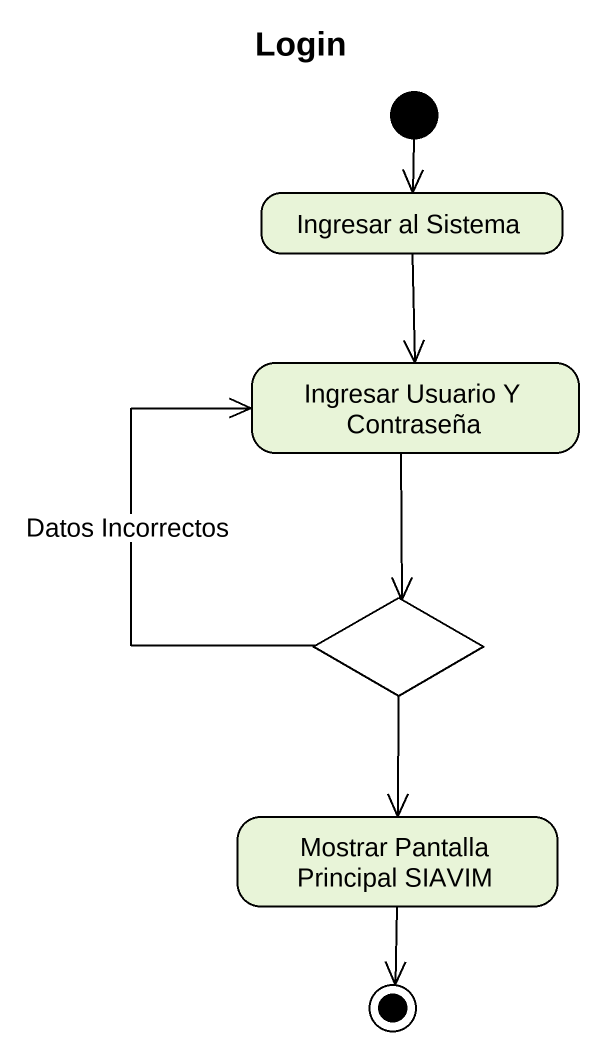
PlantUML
@startuml
title Login
hide empty description
state "Ingresar al Sistema" as Ingresar_al_Sistema
state "Ingresar Usuario Y Contraseña" as Ingresar_Usuario_Y
state choice1 <<choice>>
state "Mostrar Pantalla Principal SIAVIM" as Mostrar_Pantalla_Principal
[*] --> Ingresar_al_Sistema
Ingresar_al_Sistema --> Ingresar_Usuario_Y
Ingresar_Usuario_Y --> choice1
choice1 -up-> Ingresar_Usuario_Y : Datos Incorrectos
choice1 --> Mostrar_Pantalla_Principal
Mostrar_Pantalla_Principal --> [*]
@enduml
